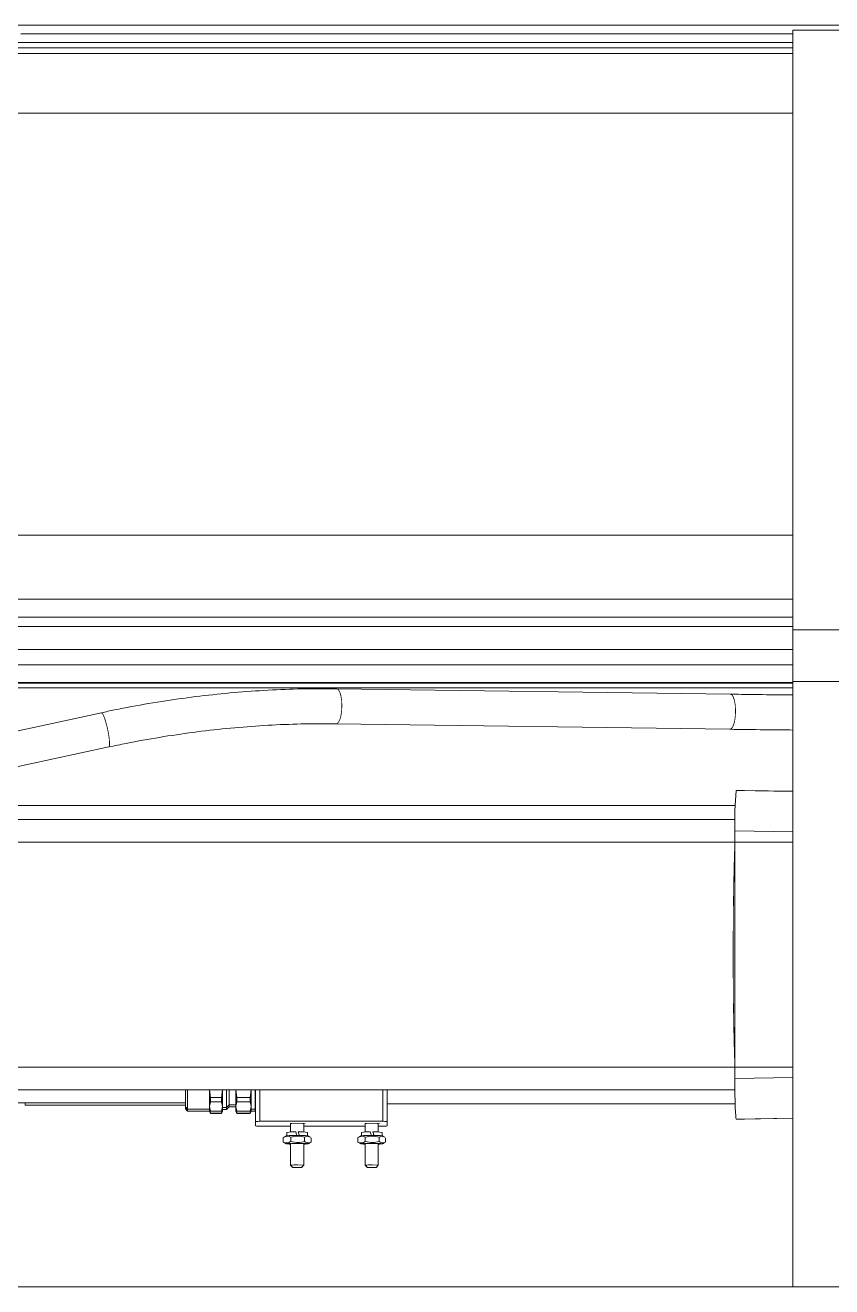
# Model space of a CAD drawing. Header units: millimetres. Extents: x -16985 to -606, y 2122 to 9380.
# Drawn here: x -12693.6 to -12509.7, y 6999.4 to 7287.2 of the extents above; entities that cross this region are included whole.
import ezdxf

# ---------------------------------------------------------------- set-up
doc = ezdxf.new("R2010")
doc.units = ezdxf.units.MM
for name, pattern in [('K5LT32768', [0]), ('K5LT32769', [0]), ('K5LT_THIN', [0])]:
    doc.linetypes.add(name, pattern=pattern)

msp = doc.modelspace()

# ---------------------------------------------------------------- linework, layer by layer
at = {"color": 7, "linetype": 'K5LT_THIN', "lineweight": 18}
for p, q in [((-13135.55, 7287.19), (-11818.55, 7287.19)), ((-12468.55, 7286.03), (-12518.55, 7286.03)), ((-12518.55, 7286.03), (-12518.55, 7149.25)), ((-12963.55, 7283.26), (-12518.55, 7283.26)), ((-12518.55, 7285.26), (-12694.55, 7285.26)), ((-12518.55, 7283.26), (-12694.55, 7283.26)), ((-12963.55, 7282.06), (-12518.55, 7282.06)), ((-12518.55, 7152.18), (-12963.55, 7152.18)), ((-12468.55, 7149.25), (-12518.55, 7149.25)), ((-12518.55, 7149.25), (-12518.55, 7137.49)), ((-12771.44, 7141.28), (-12518.55, 7141.28)), ((-12766.2, 7137.28), (-12518.55, 7137.28)), ((-12468.55, 7137.49), (-12518.55, 7137.49)), ((-12518.55, 7137.49), (-12518.55, 6999.44)), ((-12532.77, 7134.6), (-12622.53, 7135.84)), ((-12676.19, 7130.37), (-12770.46, 7110.02)), ((-12622.64, 7127.84), (-12532.88, 7126.6)), ((-12751.97, 7105.83), (-12674.5, 7122.56)), ((-12531.45, 7112.67), (-12529.58, 7112.67)), ((-12529.58, 7112.67), (-12518.55, 7112.48)), ((-12531.69, 7109.19), (-12736.41, 7109.19)), ((-12531.75, 7106.04), (-12750.99, 7106.04)), ((-12531.76, 7046.95), (-12531.76, 7103.42)), ((-12770.41, 7100.84), (-12518.55, 7100.84)), ((-12518.55, 7049.54), (-12770.41, 7049.54)), ((-12740.84, 7044.34), (-12531.75, 7044.34)), ((-12657.05, 7040.46), (-12657.05, 7044.34)), ((-12656.55, 7039.96), (-12656.55, 7044.34)), ((-12651.55, 7044.34), (-12651.55, 7040.57)), ((-12651.32, 7042.62), (-12651.53, 7044.34)), ((-12648.79, 7042.62), (-12648.58, 7044.34)), ((-12648.55, 7040.57), (-12648.55, 7044.34)), ((-12647.65, 7040.36), (-12647.65, 7044.34)), ((-12647.05, 7044.34), (-12647.05, 7040.96)), ((-12645.55, 7044.34), (-12645.55, 7040.57)), ((-12645.53, 7044.34), (-12645.32, 7042.62)), ((-12642.08, 7044.34), (-12642.29, 7042.62)), ((-12642.05, 7040.57), (-12642.05, 7044.34)), ((-12641.15, 7044.34), (-12641.15, 7039.97)), ((-12641.05, 7037.14), (-12641.05, 7044.34)), ((-12611.05, 7044.34), (-12611.05, 7037.14)), ((-12706.94, 7041.36), (-12657.05, 7041.36)), ((-12651.55, 7040.57), (-12651.32, 7041.61)), ((-12651.32, 7042.62), (-12651.32, 7041.61)), ((-12651.32, 7042.62), (-12648.79, 7042.62)), ((-12648.79, 7041.61), (-12651.32, 7041.61)), ((-12648.79, 7041.61), (-12648.79, 7042.62)), ((-12648.55, 7040.57), (-12648.79, 7041.61)), ((-12645.32, 7041.61), (-12645.55, 7040.57)), ((-12645.32, 7042.62), (-12645.32, 7041.61)), ((-12645.32, 7042.62), (-12642.29, 7042.62)), ((-12642.29, 7041.61), (-12645.32, 7041.61)), ((-12642.29, 7041.61), (-12642.29, 7042.62)), ((-12642.29, 7041.61), (-12642.05, 7040.57)), ((-12611.05, 7041.19), (-12531.69, 7041.19)), ((-12693.56, 7040.9), (-12657.05, 7040.9)), ((-12657.05, 7040.46), (-12656.55, 7039.96)), ((-12657.05, 7040), (-12657.05, 7040.46)), ((-12657.05, 7040), (-12656.55, 7039.5)), ((-12656.55, 7039.96), (-12651.55, 7039.96)), ((-12656.55, 7039.5), (-12656.55, 7039.96)), ((-12656.55, 7039.5), (-12651.55, 7039.5)), ((-12651.32, 7039.53), (-12651.55, 7040.57)), ((-12651.55, 7040.57), (-12651.55, 7039.86)), ((-12651.55, 7039.86), (-12651.32, 7039.46)), ((-12651.55, 7039.86), (-12651.55, 7039.4)), ((-12651.55, 7039.4), (-12651.32, 7039)), ((-12651.32, 7039.07), (-12651.47, 7039.71)), ((-12651.32, 7039.53), (-12648.79, 7039.53)), ((-12651.32, 7039.53), (-12651.32, 7039.46)), ((-12651.32, 7039.46), (-12648.79, 7039.46)), ((-12651.32, 7039.07), (-12648.79, 7039.07)), ((-12651.32, 7039.07), (-12651.32, 7039)), ((-12651.32, 7039), (-12648.79, 7039)), ((-12648.79, 7039.53), (-12648.55, 7040.57)), ((-12648.79, 7039.46), (-12648.55, 7039.86)), ((-12648.79, 7039.07), (-12648.64, 7039.71)), ((-12648.79, 7039.46), (-12648.79, 7039.53)), ((-12648.79, 7039), (-12648.55, 7039.4)), ((-12648.79, 7039), (-12648.79, 7039.07)), ((-12648.55, 7039.86), (-12648.55, 7040.57)), ((-12648.55, 7040.36), (-12647.65, 7040.36)), ((-12648.55, 7039.9), (-12647.65, 7039.9)), ((-12648.55, 7039.4), (-12648.55, 7039.86)), ((-12647.65, 7040.36), (-12647.05, 7040.96)), ((-12647.65, 7039.9), (-12647.05, 7040.5)), ((-12647.65, 7039.9), (-12647.65, 7040.36)), ((-12647.05, 7040.96), (-12645.55, 7040.96)), ((-12647.05, 7040.96), (-12647.05, 7040.5)), ((-12647.05, 7040.5), (-12645.55, 7040.5)), ((-12645.55, 7040.57), (-12645.32, 7039.53)), ((-12645.55, 7040.57), (-12645.55, 7039.86)), ((-12645.55, 7039.86), (-12645.32, 7039.46)), ((-12645.55, 7039.86), (-12645.55, 7039.4)), ((-12645.55, 7039.4), (-12645.32, 7039)), ((-12645.47, 7039.71), (-12645.32, 7039.07)), ((-12645.32, 7039.53), (-12642.29, 7039.53)), ((-12645.32, 7039.53), (-12645.32, 7039.46)), ((-12645.32, 7039.46), (-12642.29, 7039.46)), ((-12645.32, 7039.07), (-12642.29, 7039.07)), ((-12645.32, 7039.07), (-12645.32, 7039)), ((-12645.32, 7039), (-12642.29, 7039)), ((-12642.05, 7040.57), (-12642.29, 7039.53)), ((-12642.29, 7039.46), (-12642.05, 7039.86)), ((-12642.14, 7039.71), (-12642.29, 7039.07)), ((-12642.29, 7039.46), (-12642.29, 7039.53)), ((-12642.29, 7039), (-12642.05, 7039.4)), ((-12642.29, 7039), (-12642.29, 7039.07)), ((-12642.05, 7039.86), (-12642.05, 7040.57)), ((-12642.05, 7039.96), (-12641.15, 7039.96)), ((-12642.05, 7039.4), (-12642.05, 7039.86)), ((-12642.05, 7039.5), (-12641.15, 7039.5)), ((-12641.15, 7039.96), (-12641.05, 7040.06)), ((-12641.15, 7039.97), (-12641.15, 7039.96)), ((-12641.15, 7039.96), (-12641.15, 7039.51)), ((-12641.15, 7039.5), (-12641.05, 7039.6)), ((-12641.15, 7039.51), (-12641.15, 7039.5)), ((-12641.05, 7036.13), (-12641.05, 7037.14)), ((-12640.05, 7037.18), (-12612.05, 7037.18)), ((-12633.05, 7036.09), (-12640.05, 7036.09)), ((-12633.05, 7036.67), (-12633.05, 7034.73)), ((-12630.05, 7034.73), (-12630.05, 7036.67)), ((-12616.05, 7036.09), (-12630.05, 7036.09)), ((-12616.05, 7036.67), (-12616.05, 7034.73)), ((-12613.05, 7034.73), (-12613.05, 7036.67)), ((-12612.05, 7036.09), (-12613.05, 7036.09)), ((-12611.05, 7037.14), (-12611.05, 7036.13)), ((-12529.58, 7037.7), (-12531.45, 7037.7)), ((-12529.58, 7037.7), (-12518.55, 7037.9)), ((-12634.73, 7033.47), (-12634.73, 7032.45)), ((-12634.05, 7033.86), (-12634.72, 7033.47)), ((-12633.9, 7034.65), (-12633.9, 7033.89)), ((-12633.02, 7033.58), (-12633.02, 7032.56)), ((-12631.33, 7034.72), (-12631.3, 7034.75)), ((-12629.85, 7033.58), (-12629.85, 7032.56)), ((-12629.2, 7033.89), (-12629.2, 7034.65)), ((-12628.55, 7033.57), (-12629.06, 7033.86)), ((-12628.38, 7032.44), (-12628.38, 7033.45)), ((-12617.73, 7033.47), (-12617.73, 7032.45)), ((-12617.05, 7033.86), (-12617.72, 7033.47)), ((-12616.9, 7034.65), (-12616.9, 7033.89)), ((-12616.02, 7033.58), (-12616.02, 7032.56)), ((-12614.33, 7034.72), (-12614.3, 7034.75)), ((-12612.85, 7033.58), (-12612.85, 7032.56)), ((-12612.2, 7033.89), (-12612.2, 7034.65)), ((-12611.55, 7033.57), (-12612.06, 7033.86)), ((-12611.38, 7032.44), (-12611.38, 7033.45)), ((-12634.54, 7032.36), (-12634.73, 7032.45)), ((-12634.55, 7032.33), (-12634.05, 7032.04)), ((-12633.05, 7032.09), (-12633.05, 7027.16)), ((-12630.05, 7027.16), (-12630.05, 7032.09)), ((-12629.06, 7032.04), (-12628.39, 7032.43)), ((-12617.54, 7032.36), (-12617.73, 7032.45)), ((-12617.55, 7032.33), (-12617.05, 7032.04)), ((-12616.05, 7032.09), (-12616.05, 7027.16)), ((-12613.05, 7027.16), (-12613.05, 7032.09)), ((-12612.06, 7032.04), (-12611.39, 7032.43)), ((-12633.05, 7027.15), (-12632.55, 7026.65)), ((-12630.56, 7026.65), (-12630.06, 7027.15)), ((-12616.05, 7027.15), (-12615.55, 7026.65)), ((-12613.56, 7026.65), (-12613.06, 7027.15)), ((-11818.45, 6999.44), (-13033.55, 6999.44))]:
    msp.add_line(p, q, dxfattribs=at)
at = {"color": 8, "linetype": 'K5LT32768', "lineweight": 15, "true_color": 0x808080}
for p, q in [((-12963.55, 7280.71), (-12518.55, 7280.71)), ((-12963.55, 7267.16), (-12518.55, 7267.16)), ((-12963.55, 7170.85), (-12518.55, 7170.85)), ((-12963.55, 7156.25), (-12518.55, 7156.25)), ((-12518.55, 7150.01), (-12963.55, 7150.01)), ((-12771.56, 7144.81), (-12518.55, 7144.81)), ((-12766.2, 7137.11), (-12518.55, 7137.11)), ((-12518.55, 7136.07), (-12766.16, 7136.07)), ((-12622.46, 7127.89), (-12622.64, 7127.84)), ((-12532.7, 7126.64), (-12532.88, 7126.6)), ((-12674.45, 7122.59), (-12674.5, 7122.56)), ((-12531.45, 7112.67), (-12518.55, 7112.44)), ((-12531.76, 7103.42), (-12518.55, 7103.19)), ((-12531.76, 7046.95), (-12518.55, 7047.18)), ((-12640.05, 7044.34), (-12640.05, 7037.18)), ((-12612.05, 7037.18), (-12612.05, 7044.34)), ((-12693.56, 7040.9), (-12693.56, 7041.36)), ((-12531.45, 7037.7), (-12518.55, 7037.93))]:
    msp.add_line(p, q, dxfattribs=at)
at = {"color": 8, "linetype": 'K5LT32769', "true_color": 0x808080, "const_width": 0.18}
for points in [[(-12622.53, 7135.84), (-12622.18, 7135.66), (-12621.85, 7135.14), (-12621.6, 7134.33), (-12621.43, 7133.29), (-12621.36, 7132.13), (-12621.4, 7130.94), (-12621.55, 7129.83), (-12621.79, 7128.9), (-12622.11, 7128.24), (-12622.46, 7127.89)], [(-12532.77, 7134.6), (-12532.41, 7134.42), (-12532.09, 7133.9), (-12531.83, 7133.09), (-12531.66, 7132.05), (-12531.6, 7130.89), (-12531.64, 7129.7), (-12531.79, 7128.59), (-12532.03, 7127.66), (-12532.34, 7126.99), (-12532.7, 7126.64)], [(-12676.19, 7130.37), (-12676.16, 7130.38), (-12675.94, 7130.18), (-12675.67, 7129.66), (-12675.37, 7128.85), (-12675.06, 7127.83), (-12674.78, 7126.68), (-12674.56, 7125.52), (-12674.4, 7124.45), (-12674.33, 7123.55), (-12674.34, 7122.91), (-12674.45, 7122.59)]]:
    msp.add_lwpolyline(points, dxfattribs=at)
at = {"color": 7, "linetype": 'K5LT_THIN', "const_width": 0.18}
for points in [[(-12531.76, 7049.65), (-12531.82, 7051.46), (-12531.9, 7054.09), (-12531.97, 7056.94), (-12532.03, 7059.99), (-12532.07, 7063.19), (-12532.11, 7066.53), (-12532.13, 7069.95), (-12532.14, 7073.44), (-12532.14, 7076.94), (-12532.13, 7080.42), (-12532.11, 7083.85), (-12532.07, 7087.18), (-12532.03, 7090.39), (-12531.97, 7093.43), (-12531.9, 7096.29), (-12531.82, 7098.92), (-12531.76, 7100.73)], [(-12633.18, 7036.65), (-12633.06, 7036.67), (-12632.7, 7036.7), (-12632.18, 7036.71), (-12631.55, 7036.72), (-12630.93, 7036.71), (-12630.41, 7036.7), (-12630.05, 7036.67), (-12629.93, 7036.65), (-12630.05, 7036.62), (-12630.05, 7036.62)], [(-12633.05, 7036.62), (-12633.06, 7036.62), (-12633.18, 7036.65)], [(-12616.18, 7036.65), (-12616.06, 7036.67), (-12615.7, 7036.7), (-12615.18, 7036.71), (-12614.55, 7036.72), (-12613.93, 7036.71), (-12613.41, 7036.7), (-12613.05, 7036.67), (-12612.93, 7036.65), (-12613.05, 7036.62), (-12613.05, 7036.62)], [(-12616.05, 7036.62), (-12616.06, 7036.62), (-12616.18, 7036.65)], [(-12633.05, 7031.96), (-12633.4, 7031.98), (-12633.9, 7032.01), (-12634.05, 7032.06), (-12633.82, 7032.1), (-12633.24, 7032.13), (-12632.41, 7032.15), (-12631.44, 7032.16), (-12630.5, 7032.15), (-12629.71, 7032.13), (-12629.2, 7032.09), (-12629.06, 7032.05), (-12629.29, 7032.01), (-12629.87, 7031.97), (-12630.05, 7031.96)], [(-12633.05, 7032.01), (-12633.18, 7032.03), (-12633.28, 7032.06), (-12633.12, 7032.08), (-12632.72, 7032.11), (-12632.14, 7032.12), (-12631.48, 7032.13), (-12630.82, 7032.12), (-12630.28, 7032.1), (-12629.93, 7032.08), (-12629.83, 7032.05)], [(-12629.83, 7032.05), (-12629.99, 7032.02), (-12630.05, 7032.01)], [(-12616.05, 7031.96), (-12616.4, 7031.98), (-12616.9, 7032.01), (-12617.05, 7032.06), (-12616.82, 7032.1), (-12616.24, 7032.13), (-12615.41, 7032.15), (-12614.44, 7032.16), (-12613.5, 7032.15), (-12612.71, 7032.13), (-12612.2, 7032.09), (-12612.06, 7032.05), (-12612.29, 7032.01), (-12612.87, 7031.97), (-12613.05, 7031.96)], [(-12616.05, 7032.01), (-12616.18, 7032.03), (-12616.28, 7032.06), (-12616.12, 7032.08), (-12615.72, 7032.11), (-12615.14, 7032.12), (-12614.48, 7032.13), (-12613.82, 7032.12), (-12613.28, 7032.1), (-12612.93, 7032.08), (-12612.83, 7032.05)], [(-12612.83, 7032.05), (-12612.99, 7032.02), (-12613.05, 7032.01)], [(-12631.49, 7027.22), (-12630.92, 7027.22), (-12630.45, 7027.2), (-12630.14, 7027.18), (-12630.06, 7027.15)], [(-12614.49, 7027.22), (-12613.92, 7027.22), (-12613.45, 7027.2), (-12613.14, 7027.18), (-12613.06, 7027.15)]]:
    msp.add_lwpolyline(points, dxfattribs=at)
for points in [[(-12630.56, 7026.65), (-12630.65, 7026.64), (-12630.88, 7026.62), (-12631.21, 7026.62), (-12631.6, 7026.61), (-12631.98, 7026.62), (-12632.29, 7026.63), (-12632.49, 7026.64), (-12632.55, 7026.66), (-12632.46, 7026.68), (-12632.23, 7026.69), (-12631.9, 7026.7), (-12631.51, 7026.7), (-12631.13, 7026.7), (-12630.82, 7026.69), (-12630.61, 7026.67)], [(-12613.56, 7026.65), (-12613.65, 7026.64), (-12613.88, 7026.62), (-12614.21, 7026.62), (-12614.6, 7026.61), (-12614.98, 7026.62), (-12615.29, 7026.63), (-12615.49, 7026.64), (-12615.55, 7026.66), (-12615.46, 7026.68), (-12615.23, 7026.69), (-12614.9, 7026.7), (-12614.51, 7026.7), (-12614.13, 7026.7), (-12613.82, 7026.69), (-12613.61, 7026.67)]]:
    msp.add_lwpolyline(points, close=True, dxfattribs=at)
at = {"color": 7, "linetype": 'K5LT_THIN', "lineweight": 18}
for centre, radius, start, end in [((-12461.95, 7105.73), 69.85, 174.299, 181.895), ((-12640.3, 7031.43), 5.75, 87.5139, 97.4963), ((-12640.3, 7041.83), 5.75, 262.5037, 272.4861), ((-12611.8, 7031.43), 5.75, 82.5037, 92.4861), ((-12611.8, 7041.83), 5.75, 267.5139, 277.4963), ((-12632.07, 7016.43), 17.54, 87.9652, 96.4792), ((-12632.42, 7025.29), 9.47, 86.8083, 98.992), ((-12630.88, 7019.06), 14.91, 82.9849, 92.1633), ((-12630.76, 7024.38), 10.38, 81.4099, 93.0045), ((-12615.07, 7016.43), 17.54, 87.9652, 96.4792), ((-12615.42, 7025.29), 9.47, 86.8083, 98.992), ((-12613.88, 7019.06), 14.91, 82.9849, 92.1633), ((-12613.76, 7024.38), 10.38, 81.4099, 93.0045), ((-12631.95, 7019.83), 7.41, 86.4399, 98.5705), ((-12614.95, 7019.83), 7.41, 86.4399, 98.5705)]:
    msp.add_arc(centre, radius, start, end, dxfattribs=at)
for centre, major_axis, ratio, start_param, end_param in [((-12531.45, 7046.96), (0, 9.25), 0.033226, 1.571101, 3.141593), ((-12631.55, 7033.43), (-2.35, 6.46), 0.019177, -1.496967, -1.371969), ((-12631.55, 7035.07), (-1.55, 4.26), 0.019177, -1.85208, -1.660326), ((-12631.55, 7035.07), (-2.35, 6.46), 0.019177, -1.751743, -1.626745), ((-12614.55, 7033.43), (-2.35, 6.46), 0.019177, -1.496967, -1.371969), ((-12614.55, 7035.07), (-1.55, 4.26), 0.019177, -1.85208, -1.660326), ((-12614.55, 7035.07), (-2.35, 6.46), 0.019177, -1.751743, -1.626745)]:
    msp.add_ellipse(centre, major_axis=major_axis, ratio=ratio, start_param=start_param, end_param=end_param, dxfattribs=at)
for points, knots in [([(-12622.53, 7135.84), (-12623.89, 7135.85), (-12627.79, 7135.89), (-12634.3, 7135.74), (-12642.05, 7135.32), (-12649.83, 7134.64), (-12657.62, 7133.7), (-12665.42, 7132.5), (-12671.61, 7131.35), (-12675.2, 7130.59), (-12676.19, 7130.37)], [0, 0, 0, 0, 0.076534, 0.221157, 0.365787, 0.51042, 0.655056, 0.799694, 0.944333, 1, 1, 1, 1]), ([(-12518.55, 7134.43), (-12519.92, 7134.44), (-12523.86, 7134.48), (-12528.58, 7134.54), (-12531.94, 7134.59), (-12532.77, 7134.6)], [0, 0, 0, 0, 0.284812, 0.822557, 1, 1, 1, 1]), ([(-12674.5, 7122.56), (-12673.18, 7122.83), (-12669.32, 7123.65), (-12662.91, 7124.8), (-12655.29, 7125.94), (-12647.68, 7126.81), (-12640.09, 7127.44), (-12632.53, 7127.8), (-12626.72, 7127.89), (-12623.44, 7127.85), (-12622.64, 7127.84)], [0, 0, 0, 0, 0.07653, 0.22268, 0.368832, 0.514983, 0.661131, 0.807279, 0.953426, 1, 1, 1, 1]), ([(-12532.88, 7126.6), (-12531.55, 7126.58), (-12527.69, 7126.53), (-12522.92, 7126.47), (-12519.44, 7126.44), (-12518.55, 7126.43)], [0, 0, 0, 0, 0.281322, 0.815975, 1, 1, 1, 1]), ([(-12634.73, 7033.47), (-12634.42, 7033.62), (-12633.85, 7033.89), (-12633.28, 7033.68), (-12633.02, 7033.58)], [0, 0, 0, 0, 0.534747, 1, 1, 1, 1]), ([(-12634.73, 7032.45), (-12634.42, 7032.34), (-12633.85, 7032.14), (-12633.28, 7032.43), (-12633.02, 7032.56)], [0, 0, 0, 0, 0.534747, 1, 1, 1, 1]), ([(-12633.02, 7033.58), (-12632.45, 7033.71), (-12631.39, 7033.95), (-12630.34, 7033.7), (-12629.85, 7033.58)], [0, 0, 0, 0, 0.534747, 1, 1, 1, 1]), ([(-12633.02, 7032.56), (-12632.45, 7032.44), (-12631.39, 7032.19), (-12630.34, 7032.44), (-12629.85, 7032.56)], [0, 0, 0, 0, 0.534747, 1, 1, 1, 1]), ([(-12629.85, 7033.58), (-12629.59, 7033.69), (-12629.16, 7033.87), (-12628.73, 7033.63), (-12628.57, 7033.54)], [0, 0, 0, 0, 0.614246, 1, 1, 1, 1]), ([(-12629.85, 7032.56), (-12629.59, 7032.41), (-12629.1, 7032.13), (-12628.61, 7032.34), (-12628.38, 7032.44)], [0, 0, 0, 0, 0.534747, 1, 1, 1, 1]), ([(-12617.73, 7033.47), (-12617.42, 7033.62), (-12616.85, 7033.89), (-12616.28, 7033.68), (-12616.02, 7033.58)], [0, 0, 0, 0, 0.534747, 1, 1, 1, 1]), ([(-12617.73, 7032.45), (-12617.42, 7032.34), (-12616.85, 7032.14), (-12616.28, 7032.43), (-12616.02, 7032.56)], [0, 0, 0, 0, 0.534747, 1, 1, 1, 1]), ([(-12616.02, 7033.58), (-12615.45, 7033.71), (-12614.39, 7033.95), (-12613.34, 7033.7), (-12612.85, 7033.58)], [0, 0, 0, 0, 0.534747, 1, 1, 1, 1]), ([(-12616.02, 7032.56), (-12615.45, 7032.44), (-12614.39, 7032.19), (-12613.34, 7032.44), (-12612.85, 7032.56)], [0, 0, 0, 0, 0.534747, 1, 1, 1, 1]), ([(-12612.85, 7033.58), (-12612.59, 7033.69), (-12612.16, 7033.87), (-12611.73, 7033.63), (-12611.57, 7033.54)], [0, 0, 0, 0, 0.614246, 1, 1, 1, 1]), ([(-12612.85, 7032.56), (-12612.59, 7032.41), (-12612.1, 7032.13), (-12611.61, 7032.34), (-12611.38, 7032.44)], [0, 0, 0, 0, 0.534747, 1, 1, 1, 1])]:
    msp.add_open_spline(points, degree=3, knots=knots, dxfattribs=at)

doc.saveas('drawing.dxf')
